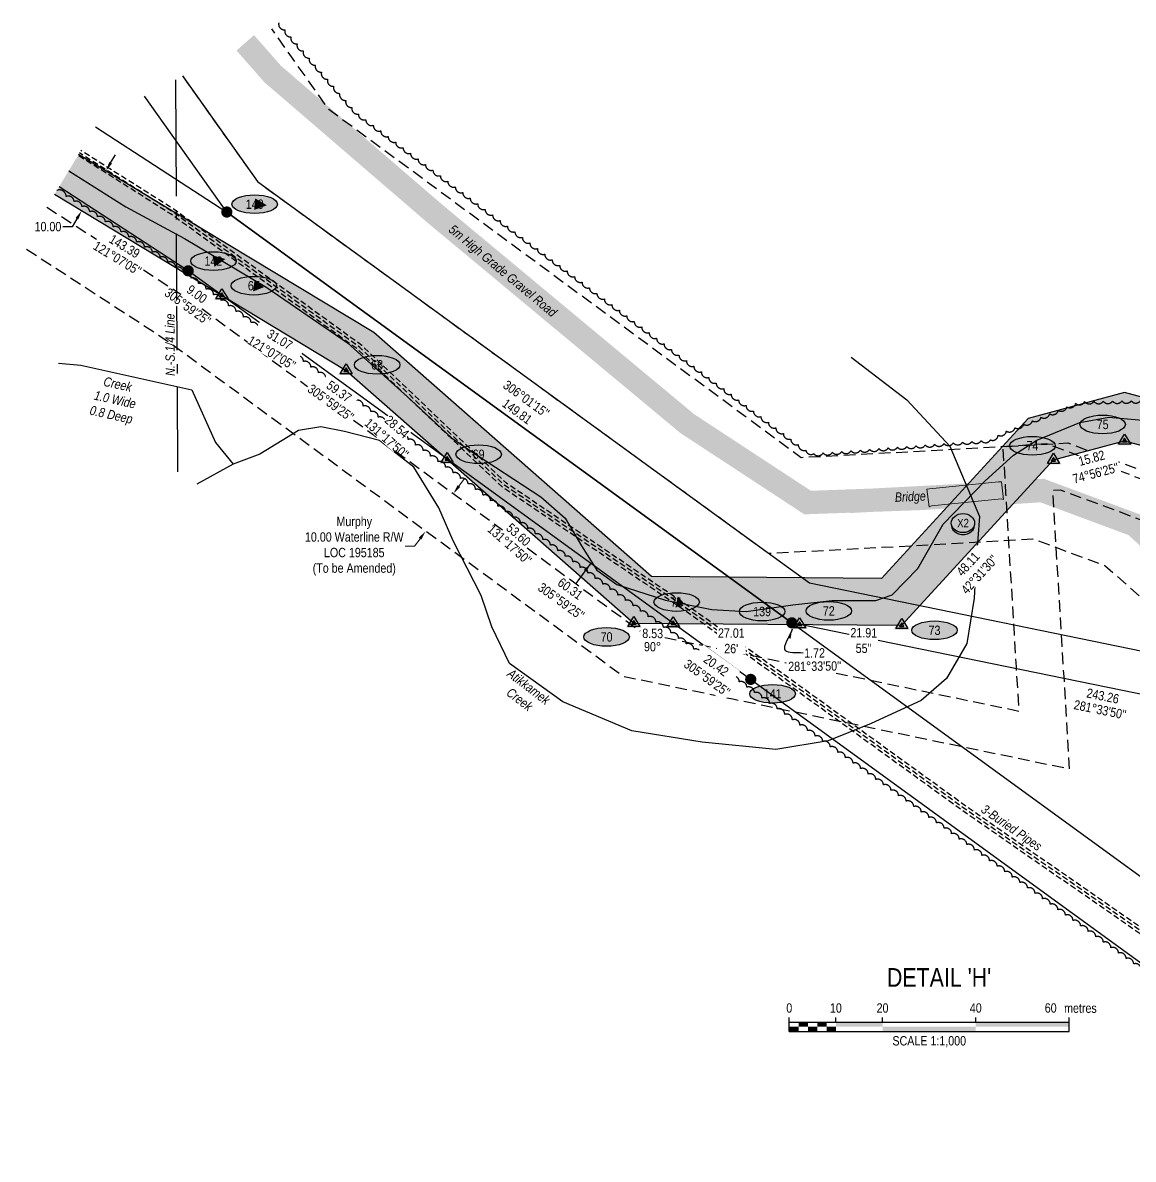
# Model space of a CAD drawing. Extents: x 519217 to 529401, y 6048073 to 6055420.
# Drawn here: x 520997 to 522187, y 6050323 to 6051542 of the extents above; entities that cross this region are included whole.
import ezdxf
from ezdxf.enums import TextEntityAlignment as Align

# ---------------------------------------------------------------- set-up
doc = ezdxf.new("R2010")
doc.units = 0
doc.header["$LTSCALE"] = 5
doc.header["$PDSIZE"] = 0.5
for name, pattern in [('0', [1, 1, 0]), ('foc-ACCESSROAD', [3.75, 2.5, -1.25]), ('foc-QUARTERLINE', [33, 25, -3, 2, -3]), ('UG_PIPE', [1.875, 1.25, -0.625])]:
    doc.linetypes.add(name, pattern=pattern)
doc.layers.get('Defpoints').update_dxf_attribs({"color": 9})
for name, color, linetype, lineweight in [('AS-GENERAL', 48, 'Continuous', 18), ('C-AR-T', 13, 'Continuous', 9), ('T-TEXT', 48, 'Continuous', 18)]:
    doc.layers.add(name, color=color, linetype=linetype, lineweight=lineweight)
for name, color, linetype in [('AS-PIPE-AG', 44, 'Continuous'), ('AS-PIPE-UG', 44, 'UG_PIPE'), ('AS-PIPE-UG-T', 44, 'Continuous'), ('AS-ROADS', 254, 'Continuous'), ('AS-UNDERLAY-H', 141, 'Continuous'), ('C-AR', 13, 'foc-ACCESSROAD'), ('C-RW', 13, 'Continuous'), ('DETAIL-T', 7, 'Continuous'), ('F-AR', 190, 'foc-ACCESSROAD'), ('F-RW', 190, 'Continuous'), ('L-BD', 7, 'Continuous'), ('L-BD1', 253, 'Continuous'), ('L-MON', 1, 'Continuous'), ('L-SECQ', 8, 'foc-QUARTERLINE'), ('P-CROSSINGS', 250, 'Continuous'), ('P-ELEVATION', 7, 'Continuous'), ('P-PROPOSED', 10, 'Continuous'), ('P-PROPOSED-H', 21, 'Continuous'), ('P-STATION', 7, 'Continuous'), ('P-TXT', 4, 'Continuous'), ('T-BUSH', 110, '0'), ('T-WATER', 160, 'Continuous'), ('T-WATER-T', 170, 'Continuous')]:
    doc.layers.add(name, color=color, linetype=linetype)
doc.styles.add('80', font='ARIALN.TTF', dxfattribs={"height": 10})
doc.styles.add('80CG', font='ARIALN.TTF', dxfattribs={"height": 10})
doc.styles.add('80L', font='ARIALN.TTF', dxfattribs={"height": 10})
doc.styles.add('Crossing', font='ARIALN.TTF', dxfattribs={"height": 10})
doc.styles.add('foc-LtypeFont', font='ARIALN.TTF', dxfattribs={"height": 7.35})
doc.linetypes.add('foc-TOPO-flowdirection', pattern='A,20,[">",foc-LtypeFont,S=0.3,R=0,X=0,Y=-0.945],-1e-05', length=20.00001)
doc.linetypes.add('foc-TOPO-flowdirection-NOLINE', pattern='A,0,[">",foc-LtypeFont,S=0.3,R=0,X=0,Y=-0.945],-20,[">",foc-LtypeFont,S=0.3,R=0,X=0,Y=-0.945],0', length=20)
doc.dimstyles.new('Compass 5 000', dxfattribs={"dimscale": 5, "dimtxt": 9, "dimasz": 2, "dimexe": 0.2, "dimexo": 0.0625, "dimgap": 0.5, "dimtad": 0, "dimtih": 1, "dimtoh": 1, "dimzin": 0, "dimdsep": 46, "dimtxsty": '80CG', "dimcen": 0.1, "dimse1": 1, "dimse2": 1, "dimclrd": 256, "dimclrt": 256, "dimaunit": 1, "dimadec": 4, "dimazin": 0, "dimtfac": 0.06, "dimtofl": 0, "dimtmove": 0, "dimatfit": 1, "dimfxl": 0.2, "dimtolj": 1, "dimtzin": 0, "dimlwd": -1, "dimarcsym": 0})

# ---------------------------------------------------------------- blocks, each defined once
blk = doc.blocks.new('fdia')
at = {"color": 255, "const_width": 1}
blk.add_lwpolyline([(-0.5, 0, 1), (0.5, 0, 1)], format="xyb", close=True, dxfattribs=at)
blk = doc.blocks.new('Fdiaa')
blk.add_blockref('fdia', (0, 0))
blk = doc.blocks.new('fdib')
at = {"color": 1, "const_width": 1.6}
blk.add_lwpolyline([(-0.4, 0, 1), (0.4, 0, 1)], format="xyb", close=True, dxfattribs=at)
at = {"color": 1}
blk.add_circle((0, 0), 0.8, dxfattribs=at)
blk = doc.blocks.new('Fdibb')
blk.add_blockref('fdib', (0, 0))
blk = doc.blocks.new('fdicc')
for name in ['Fdibb', 'Fdiaa']:
    blk.add_blockref(name, (0, 0))
blk = doc.blocks.new('FDI')
blk.add_blockref('fdicc', (0, 0))
blk = doc.blocks.new('TRIA')
blk.add_hatch(color=255).paths.add_polyline_path([(-0.04, 1.52), (-1.47, -0.87), (1.39, -0.87)])
blk = doc.blocks.new('Hybrid_EC')
at = {"color": 251}
for points in [[(-1.3, -0.74), (0, 1.42), (1.3, -0.74)], [(0.47, -0.26), (0, 0.53), (-0.47, -0.26)]]:
    blk.add_lwpolyline(points, close=True, dxfattribs=at)
at = {"layer": 'Defpoints'}
blk.add_circle((0, 0), 0.05, dxfattribs=at)
at = {"xscale": 1.2, "yscale": 1.2, "zscale": 1.2}
blk.add_blockref('TRIA', (0.05, 0.06), dxfattribs=at)
blk = doc.blocks.new('*U315')
at = {"color": 0}
for p, q in [((-150, 0), (-150, 15)), ((-100, 10), (-100, 15)), ((-50, 10), (-50, 15)), ((50, 10), (50, 15)), ((150.2, 0), (150.2, 15)), ((-150, 10), (150.2, 10)), ((-150, 0), (150.2, 0))]:
    blk.add_line(p, q, dxfattribs=at)
for points in [[(-150, 5), (-140, 5), (-150, 0), (-140, 0)], [(-140, 10), (-130, 10), (-140, 5), (-130, 5)], [(-130, 5), (-120, 5), (-130, 0), (-120, 0)], [(-120, 10), (-110, 10), (-120, 5), (-110, 5)], [(-110, 5), (-100, 5), (-110, 0), (-100, 0)], [(-100, 10), (-50, 10), (-100, 5), (-50, 5)], [(-50, 5), (50, 5), (-50, 0), (50, 0)], [(50, 10), (150.2, 10), (50, 5), (150.2, 5)]]:
    blk.add_solid(points, dxfattribs=at)
at = {"color": 0, "style": '80'}
blk.add_text('metres', height=10, dxfattribs=at).set_placement((162.2, 20), align=Align.CENTER)
at = {"color": 0, "char_height": 10, "style": '80'}
for s, insert, attachment_point in [('0', (-150, 30.2), 2), ('10', (-100, 30.2), 2), ('20', (-50, 30.2), 2), ('40', (50, 30.2), 2), ('60', (136.7, 30.2), 3), ('SCALE 1:1,000', (0.1, -5), 2)]:
    blk.add_mtext(s, dxfattribs=dict(at, insert=insert, attachment_point=attachment_point))
blk = doc.blocks.new('*D582')
at = {"layer": 'Defpoints', "color": 0, "transparency": 16777216}
for p in [(521079.6, 6051386.7), (521053.8, 6051343.9), (521060.3, 6051340)]:
    blk.add_point(p, dxfattribs=at)
at = {"layer": 'P-TXT', "transparency": 16777216}
for p, q in [((521091.3, 6051391.3), (521096.5, 6051399.9)), ((521055.2, 6051331.4), (521050, 6051322.9)), ((521050, 6051322.9), (521040, 6051322.9))]:
    blk.add_line(p, q, dxfattribs=at)
for points in [[(521089.9, 6051392.2), (521092.8, 6051390.5), (521086.2, 6051382.8)], [(521053.7, 6051332.3), (521056.6, 6051330.6), (521060.3, 6051340)]]:
    blk.add_solid(points, dxfattribs=at)
at = {"layer": 'P-TXT', "transparency": 16777216, "insert": (521024.1, 6051322.9), "char_height": 10, "attachment_point": 5, "style": '80CG'}
blk.add_mtext('\\A1;10.00', dxfattribs=at)
blk = doc.blocks.new('*U620')
at = {"layer": 'P-ELEVATION'}
h = blk.add_hatch(color=111, dxfattribs=at)
h.dxf.hatch_style = 1
edge = h.paths.add_edge_path()
edge.add_ellipse((0, 0), major_axis=(-24.4, 0), ratio=0.410256, start_angle=0, end_angle=360)
at = {"layer": 'P-ELEVATION', "color": 7, "flags": 128}
blk.add_lwpolyline([(0, 0, 12.5, 0, 0), (12.9, 2.2, 0, 0, 0)], format="xyseb", dxfattribs=at)
at = {"layer": 'P-ELEVATION', "color": 7}
blk.add_ellipse((0, 0), major_axis=(-24.4, 0), ratio=0.410256, dxfattribs=at)
at = {"layer": 'P-ELEVATION', "style": '80'}
blk.add_attdef('ELEVATION', text='', height=10, dxfattribs=at).set_placement((0, 0), align=Align.MIDDLE_CENTER)
blk = doc.blocks.new('*U621')
at = {"layer": 'P-ELEVATION'}
h = blk.add_hatch(color=111, dxfattribs=at)
h.dxf.hatch_style = 1
edge = h.paths.add_edge_path()
edge.add_ellipse((0, 0), major_axis=(-24.4, 0), ratio=0.410256, start_angle=0, end_angle=360)
at = {"layer": 'P-ELEVATION', "color": 7, "flags": 128}
blk.add_lwpolyline([(0, 0, 12.5, 0, 0), (13.1, -1.2, 0, 0, 0)], format="xyseb", dxfattribs=at)
at = {"layer": 'P-ELEVATION', "color": 7}
blk.add_ellipse((0, 0), major_axis=(-24.4, 0), ratio=0.410256, dxfattribs=at)
at = {"layer": 'P-ELEVATION', "style": '80'}
blk.add_attdef('ELEVATION', text='', height=10, dxfattribs=at).set_placement((0, 0), align=Align.MIDDLE_CENTER)
blk = doc.blocks.new('*U622')
at = {"layer": 'P-ELEVATION'}
h = blk.add_hatch(color=111, dxfattribs=at)
h.dxf.hatch_style = 1
edge = h.paths.add_edge_path()
edge.add_ellipse((0, 0), major_axis=(-24.4, 0), ratio=0.410256, start_angle=0, end_angle=360)
at = {"layer": 'P-ELEVATION', "color": 7, "flags": 128}
blk.add_lwpolyline([(0, 0, 12.5, 0, 0), (10.9, -1.6, 0, 0, 0)], format="xyseb", dxfattribs=at)
at = {"layer": 'P-ELEVATION', "color": 7}
blk.add_ellipse((0, 0), major_axis=(-24.4, 0), ratio=0.410256, dxfattribs=at)
at = {"layer": 'P-ELEVATION', "style": '80'}
blk.add_attdef('ELEVATION', text='', height=10, dxfattribs=at).set_placement((0, 0), align=Align.MIDDLE_CENTER)
blk = doc.blocks.new('*U623')
at = {"layer": 'P-ELEVATION'}
h = blk.add_hatch(color=111, dxfattribs=at)
h.dxf.hatch_style = 1
edge = h.paths.add_edge_path()
edge.add_ellipse((0, 0), major_axis=(-24.4, 0), ratio=0.410256, start_angle=0, end_angle=360)
at = {"layer": 'P-ELEVATION', "color": 7, "flags": 128}
blk.add_lwpolyline([(0, 0, 12.5, 0, 0), (17.6, 0.7, 0, 0, 0)], format="xyseb", dxfattribs=at)
at = {"layer": 'P-ELEVATION', "color": 7}
blk.add_ellipse((0, 0), major_axis=(-24.4, 0), ratio=0.410256, dxfattribs=at)
at = {"layer": 'P-ELEVATION', "style": '80'}
blk.add_attdef('ELEVATION', text='', height=10, dxfattribs=at).set_placement((0, 0), align=Align.MIDDLE_CENTER)
blk = doc.blocks.new('*U624')
at = {"layer": 'P-ELEVATION'}
h = blk.add_hatch(color=111, dxfattribs=at)
h.dxf.hatch_style = 1
edge = h.paths.add_edge_path()
edge.add_ellipse((0, 0), major_axis=(-24.4, 0), ratio=0.410256, start_angle=0, end_angle=360)
at = {"layer": 'P-ELEVATION', "color": 7, "flags": 128}
blk.add_lwpolyline([(0, 0, 12.5, 0, 0), (14, -3.6, 0, 0, 0)], format="xyseb", dxfattribs=at)
at = {"layer": 'P-ELEVATION', "color": 7}
blk.add_ellipse((0, 0), major_axis=(-24.4, 0), ratio=0.410256, dxfattribs=at)
at = {"layer": 'P-ELEVATION', "style": '80'}
blk.add_attdef('ELEVATION', text='', height=10, dxfattribs=at).set_placement((0, 0), align=Align.MIDDLE_CENTER)
blk = doc.blocks.new('*U625')
at = {"layer": 'P-ELEVATION'}
h = blk.add_hatch(color=111, dxfattribs=at)
h.dxf.hatch_style = 1
edge = h.paths.add_edge_path()
edge.add_ellipse((0, 0), major_axis=(-24.4, 0), ratio=0.410256, start_angle=0, end_angle=360)
at = {"layer": 'P-ELEVATION', "color": 7, "flags": 128}
blk.add_lwpolyline([(0, 0, 12.5, 0, 0), (8, -1.7, 0, 0, 0)], format="xyseb", dxfattribs=at)
at = {"layer": 'P-ELEVATION', "color": 7}
blk.add_ellipse((0, 0), major_axis=(-24.4, 0), ratio=0.410256, dxfattribs=at)
at = {"layer": 'P-ELEVATION', "style": '80'}
blk.add_attdef('ELEVATION', text='', height=10, dxfattribs=at).set_placement((0, 0), align=Align.MIDDLE_CENTER)
blk = doc.blocks.new('xing2')
h = blk.add_hatch(color=50)
h.dxf.hatch_style = 1
edge = h.paths.add_edge_path()
edge.add_ellipse((0, 0), major_axis=(-12.5, 0), ratio=0.816297, start_angle=0, end_angle=360)
h = blk.add_hatch(color=250)
h.dxf.hatch_style = 1
edge = h.paths.add_edge_path()
edge.add_ellipse((0, -2), major_axis=(-12.5, 0), ratio=0.816297, start_angle=0, end_angle=180)
edge.add_line((12.5, -2), (12.5, 0))
edge.add_ellipse((0, 0), major_axis=(-12.5, 0), ratio=0.816297, start_angle=0, end_angle=180, ccw=False)
edge.add_line((-12.5, 0), (-12.5, -2))
at = {"color": 250}
blk.add_ellipse((0, 0), major_axis=(-12.5, 0), ratio=0.816297, dxfattribs=at)
blk.add_ellipse((0, -2), major_axis=(-12.5, 0), ratio=0.816297, start_param=0, end_param=3.141593, dxfattribs=at)
at = {"color": 250, "style": 'Crossing'}
blk.add_attdef('CROSSING', text='', height=9, dxfattribs=at).set_placement((0.1, 0), align=Align.MIDDLE_CENTER)
at = {"color": 250, "style": 'Crossing', "flags": 1}
for tag, p in [('OWNER', (0.1, -12.5)), ('DESCRIPTION', (0.1, -25.8)), ('LOCATION', (0.1, -39.3)), ('DWG_REF', (0.1, -52.8))]:
    blk.add_attdef(tag, text='', height=9, dxfattribs=at).set_placement(p, align=Align.MIDDLE_CENTER)
blk = doc.blocks.new('*D753')
at = {"layer": 'C-AR-T', "transparency": 16777216}
for p, q in [((521464.5, 6051044.9), (521470.4, 6051052.9)), ((521417.1, 6050980.5), (521407.1, 6050980.5)), ((521423, 6050988.5), (521417.1, 6050980.5))]:
    blk.add_line(p, q, dxfattribs=at)
for points in [[(521463.1, 6051045.9), (521465.8, 6051043.9), (521458.6, 6051036.8)], [(521421.6, 6050989.5), (521424.3, 6050987.5), (521428.9, 6050996.6)]]:
    blk.add_solid(points, dxfattribs=at)
at = {"layer": 'Defpoints', "color": 0, "transparency": 16777216}
for p in [(521460.5, 6051035.4), (521428.9, 6050996.6), (521430.9, 6050995.1)]:
    blk.add_point(p, dxfattribs=at)
at = {"layer": 'C-AR-T', "transparency": 16777216, "insert": (521352.4, 6050980.5), "char_height": 10, "attachment_point": 5, "style": '80CG'}
blk.add_mtext('\\A1;Murphy\\P10.00 Waterline R/W\\PLOC 195185 \\P(To be Amended)', dxfattribs=at)

msp = doc.modelspace()

# ---------------------------------------------------------------- hatches: boundary and pattern name
at = {"layer": 'AS-GENERAL'}
h = msp.add_hatch(color=256, dxfattribs=at)
h.dxf.hatch_style = 1
h.paths.add_polyline_path([(521965.895, 6051041.624), (521969.035, 6051041.884), (522042.9, 6051049.404), (522046.16, 6051049.439), (522048.27, 6051030.389), (522045.99, 6051031.319), (521970.91, 6051023.704), (521968.41, 6051022.684)])
at = {"layer": 'AS-UNDERLAY-H'}
h = msp.add_hatch(color=256, dxfattribs=at)
h.dxf.hatch_style = 1
h.paths.add_polyline_path([(521726.577, 6050870.469), (521720.836, 6050862.819), (521755.472, 6050837.286), (521761.787, 6050845.797)])
at = {"layer": 'P-PROPOSED-H'}
h = msp.add_hatch(color=256, dxfattribs=at)
h.dxf.hatch_style = 1
h.paths.add_polyline_path([(521057.009, 6051400.373), (521031.182, 6051357.59), (521343.734, 6051168.917), (521652.131, 6050898.011), (521939.212, 6050895.763), (522101.727, 6051072.96), (522178.06, 6051093.499), (522271.22, 6051068.534), (522494.059, 6050847.447), (522682.562, 6050783.06), (523028.946, 6050800.944), (523130.664, 6050845.595), (523109.757, 6050890.995), (523017.234, 6050850.38), (522689.602, 6050833.464), (522521.093, 6050891.022), (522296.987, 6051113.367), (522178.034, 6051145.244), (522074.715, 6051117.444), (521917.394, 6050945.91), (521671.131, 6050947.838), (521373.371, 6051209.4)])

# ---------------------------------------------------------------- linework, layer by layer
at = {"layer": 'AS-GENERAL', "flags": 128}
msp.add_lwpolyline([(521965.895, 6051041.624), (521969.035, 6051041.884), (522042.9, 6051049.404), (522046.16, 6051049.439), (522048.27, 6051030.389), (522045.99, 6051031.319), (521970.91, 6051023.704), (521968.41, 6051022.684)], close=True, dxfattribs=at)
at = {"layer": 'AS-PIPE-AG', "flags": 128}
msp.add_lwpolyline([(521046.487, 6051382.944), (521107.705, 6051344.244), (521170.52, 6051310.284), (521258.835, 6051257.559), (521345.31, 6051198.304), (521413.165, 6051137.494), (521456.73, 6051096.654), (521474.77, 6051083.954), (521552.48, 6051033.334), (521578.565, 6051010.439), (521595.925, 6050980.779), (521612.27, 6050954.649), (521633.82, 6050939.244), (521685.845, 6050922.569), (521735.805, 6050912.634), (521772.56, 6050910.544), (521822.455, 6050917.774), (521864.68, 6050922.099), (521911.36, 6050922.324), (521928.785, 6050928.239), (521956.515, 6050956.724), (521983.405, 6051004.029), (522028.49, 6051050.684), (522059.105, 6051077.864), (522084.03, 6051094.254), (522130.03, 6051113.084), (522161.135, 6051118.754), (522213.17, 6051113.974)], dxfattribs=at)
at = {"layer": 'AS-PIPE-UG', "flags": 128}
for points in [[(523197.768, 6050700.02), (523066.681, 6050646.337), (522881.515, 6050563.808), (522598.429, 6050429.137), (522505.951, 6050388.592), (522406.093, 6050425.614), (522006.699, 6050702.621), (521828.992, 6050831.272), (521711.393, 6050915.54), (521515.407, 6051048.068), (521360.462, 6051195.684), (521159.427, 6051341.258), (521059.488, 6051404.48)], [(523200.279, 6050694.568), (523069.039, 6050640.822), (522884.025, 6050558.361), (522600.921, 6050423.682), (522506.139, 6050382.126), (522403.297, 6050420.254), (522003.231, 6050697.728), (521825.488, 6050826.406), (521707.967, 6050910.618), (521511.633, 6051043.381), (521356.618, 6051191.064), (521156.063, 6051336.29), (521056.388, 6051399.345)], [(523199.024, 6050697.294), (523067.86, 6050643.579), (522882.77, 6050561.084), (522599.675, 6050426.409), (522506.045, 6050385.359), (522404.695, 6050422.934), (522004.965, 6050700.174), (521827.24, 6050828.839), (521709.68, 6050913.079), (521513.52, 6051045.724), (521358.54, 6051193.374), (521157.745, 6051338.774), (521057.938, 6051401.912)]]:
    msp.add_lwpolyline(points, dxfattribs=at)
at = {"layer": 'AS-ROADS', "flags": 128}
for points, const_width in [([(521235.581, 6051519.977), (521264.93, 6051486.574), (521440.03, 6051335.844), (521709.355, 6051111.804), (521838.295, 6051027.219), (521958.805, 6051031.594), (522089.585, 6051040.114)], 25), ([(523147.248, 6050809.728), (523036.06, 6050772.874), (522939.508, 6050755.518), (522832.94, 6050747.164), (522732.325, 6050748.259), (522628.16, 6050753.949), (522521.89, 6050769.294), (522421.185, 6050799.299), (522338.93, 6050857.029), (522265.645, 6050932.579), (522188.86, 6051003.224), (522089.585, 6051040.114), (521989.12, 6051034.054), (521883.205, 6051028.469)], 24.987)]:
    msp.add_lwpolyline(points, dxfattribs=dict(at, const_width=const_width))
at = {"layer": 'C-AR', "flags": 128}
for points in [[(521022.949, 6051343.951), (521076.089, 6051309.407)], [(523068.243, 6050796.584), (522940.127, 6050755.382), (522843.591, 6050747.085), (522643.788, 6050753.708), (522454.487, 6050794.223), (522224.397, 6050997.865), (522109.499, 6051040.559), (522100.729, 6051040.033), (522107.114, 6050934.2), (522110.406, 6050879.622), (522112.749, 6050840.771), (522115.617, 6050793.234), (522118.736, 6050741.512), (521933.047, 6050780.074), (521758.131, 6050816.395), (521640.596, 6050840.803), (521162.35, 6051192.709), (521150.976, 6051201.074), (520997.087, 6051301.109)], [(521126.468, 6051276.659), (521162.008, 6051253.556), (521179.451, 6051242.216), (521302.439, 6051151.717)], [(521351.431, 6051115.667), (521511.143, 6050998.143)], [(521868.904, 6050844.471), (522064.917, 6050803.765), (522062.052, 6050851.249), (522059.912, 6050886.751), (522056.901, 6050936.675), (522050.847, 6051037.025), (522047.836, 6051086.945), (522117.027, 6051091.12), (522250.561, 6051041.495), (522342.726, 6050959.925)], [(521537.608, 6050978.669), (521658.995, 6050889.348)], [(521685.331, 6050882.584), (521815.236, 6050855.615)]]:
    msp.add_lwpolyline(points, dxfattribs=at)
at = {"layer": 'C-RW', "flags": 128}
for points in [[(521074.917, 6051430.04), (521215.83, 6051338.619), (521821.345, 6050898.339), (522487.881, 6050413.552), (523052.388, 6050667.249), (523165.273, 6050718.017), (523185.327, 6050727.036)], [(523216.683, 6050658.944), (523083.134, 6050598.884), (523032.828, 6050579.402), (522478.96, 6050327.304), (521174.395, 6051275.604), (521035.965, 6051365.513)]]:
    msp.add_lwpolyline(points, dxfattribs=at)
at = {"layer": 'F-AR', "flags": 128}
for points in [[(523121.274, 6050866.134), (522930.216, 6050804.69), (522828.434, 6050796.712), (522828.434, 6050796.712), (522628.73, 6050803.331), (522439.527, 6050843.826), (522209.555, 6051047.363), (522094.714, 6051090.038), (521983.904, 6051083.354), (521831.32, 6051075.308), (521325.152, 6051448.442), (521263.99, 6051534.982)], [(521168.289, 6051484.434), (521248.74, 6051371.165), (521796.537, 6050972.852), (521989.574, 6050983.031), (522079.594, 6050988.461), (522156.953, 6050959.715), (522392.686, 6050751.079), (522615.072, 6050703.482), (522727.92, 6050697.318), (522831.82, 6050696.187), (522943.063, 6050704.907), (523163.334, 6050774.796)]]:
    msp.add_lwpolyline(points, dxfattribs=at)
at = {"layer": 'F-RW', "flags": 128}
for points in [[(521168.289, 6051484.434), (521248.74, 6051371.165), (521748.289, 6051007.934), (521840.2, 6050941.104), (522322.762, 6050842.37), (522322.762, 6050842.37), (522550.29, 6050795.816)], [(523185.327, 6050727.036), (523164.472, 6050717.657), (523020.73, 6050652.939), (521821.345, 6050898.339), (521215.83, 6051338.619), (521141.563, 6051443.183), (521127.548, 6051462.915)]]:
    msp.add_lwpolyline(points, dxfattribs=at)
at = {"layer": 'L-SECQ', "flags": 128}
msp.add_lwpolyline([(521160.738, 6051480.446), (521163.092, 6051060.094)], dxfattribs=at)
at = {"layer": 'P-PROPOSED', "flags": 128}
for points in [[(523109.757, 6050890.995), (523017.234, 6050850.38), (523017.234, 6050850.38), (522689.602, 6050833.464), (522521.093, 6050891.022), (522296.987, 6051113.367), (522296.987, 6051113.367), (522178.034, 6051145.244), (522074.715, 6051117.444), (522074.715, 6051117.444), (521917.394, 6050945.91), (521671.131, 6050947.838), (521373.371, 6051209.4), (521057.009, 6051400.373)], [(521031.182, 6051357.59), (521343.734, 6051168.917), (521652.131, 6050898.011), (521939.212, 6050895.763), (522101.727, 6051072.96), (522178.06, 6051093.499), (522271.22, 6051068.534), (522494.059, 6050847.447), (522682.562, 6050783.06), (523028.946, 6050800.944), (523130.664, 6050845.595)]]:
    msp.add_lwpolyline(points, dxfattribs=at)
at = {"layer": 'T-BUSH', "flags": 128}
for points in [[(521271.553, 6051541.506, 0.52056705), (521278.082, 6051533.938, 0.52056705), (521284.61, 6051526.369, 0.52056705), (521291.138, 6051518.801, 0.52056705), (521297.666, 6051511.233, 0.52056705), (521304.195, 6051503.664, 0.52056705), (521310.723, 6051496.096, 0.52056705), (521317.251, 6051488.528, 0.52056705), (521323.779, 6051480.959, 0.52056705), (521330.308, 6051473.391, 0.52056705), (521336.836, 6051465.823, 0.52056705), (521343.364, 6051458.254, 0.52056705), (521349.893, 6051450.686, 0.52056705), (521356.856, 6051443.583, 0.52056705), (521364.846, 6051437.578, 0.52056705), (521372.836, 6051431.573, 0.52056705), (521380.826, 6051425.568, 0.52056705), (521388.816, 6051419.563, 0.52056705), (521396.805, 6051413.558, 0.52056705), (521404.795, 6051407.553, 0.52056705), (521412.785, 6051401.548, 0.52056705), (521420.775, 6051395.544, 0.52056705), (521428.765, 6051389.539, 0.52056705), (521436.755, 6051383.534, 0.52056705), (521444.745, 6051377.529, 0.52056705), (521452.734, 6051371.524, 0.52056705), (521460.724, 6051365.519, 0.52056705), (521468.714, 6051359.514, 0.52056705), (521476.704, 6051353.509, 0.52056705), (521484.694, 6051347.504, 0.52056705), (521492.684, 6051341.499, 0.52056705), (521500.674, 6051335.494, 0.52056705), (521508.663, 6051329.489, 0.52056705), (521516.653, 6051323.484, 0.52056705), (521524.643, 6051317.479, 0.52056705), (521532.633, 6051311.474, 0.52056705), (521540.623, 6051305.469, 0.52056705), (521548.613, 6051299.464, 0.52056705), (521556.603, 6051293.459, 0.52056705), (521564.592, 6051287.454, 0.52056705), (521572.582, 6051281.449, 0.52056705), (521580.572, 6051275.444, 0.52056705), (521588.562, 6051269.439, 0.52056705), (521596.552, 6051263.434, 0.52056705), (521604.542, 6051257.429, 0.52056705), (521612.532, 6051251.424, 0.52056705), (521620.521, 6051245.419, 0.52056705), (521628.511, 6051239.414, 0.52056705), (521636.501, 6051233.409, 0.52056705), (521644.491, 6051227.404, 0.52056705), (521652.481, 6051221.399, 0.52056705), (521660.471, 6051215.394, 0.52056705), (521668.461, 6051209.389, 0.52056705), (521676.45, 6051203.384, 0.52056705), (521684.44, 6051197.379, 0.52056705), (521692.43, 6051191.374, 0.52056705), (521700.42, 6051185.369, 0.52056705), (521708.41, 6051179.364, 0.52056705), (521716.4, 6051173.359, 0.52056705), (521724.39, 6051167.354, 0.52056705), (521732.38, 6051161.35, 0.52056705), (521740.369, 6051155.345, 0.52056705), (521748.359, 6051149.34, 0.52056705), (521756.349, 6051143.335, 0.52056705), (521764.339, 6051137.33, 0.52056705), (521772.329, 6051131.325, 0.52056705), (521780.319, 6051125.32, 0.52056705), (521788.309, 6051119.315, 0.52056705), (521796.298, 6051113.31, 0.52056705), (521804.288, 6051107.305, 0.52056705), (521812.278, 6051101.3, 0.52056705), (521820.268, 6051095.295, 0.52056705), (521828.258, 6051089.29, 0.52056705), (521836.248, 6051083.285, 0.52056705), (521844.904, 6051079.569, 0.52056705), (521854.869, 6051080.345, 0.52056705), (521864.833, 6051081.122, 0.52056705), (521874.798, 6051081.898, 0.52056705), (521884.763, 6051082.675, 0.52056705), (521894.727, 6051083.451, 0.52056705), (521904.692, 6051084.228, 0.52056705), (521914.657, 6051085.004, 0.52056705), (521924.621, 6051085.78, 0.52056705), (521934.586, 6051086.557, 0.52056705), (521944.551, 6051087.333, 0.52056705), (521954.515, 6051088.11, 0.52056705), (521964.48, 6051088.886, 0.52056705), (521974.445, 6051089.663, 0.52056705), (521984.409, 6051090.439, 0.52056705), (521994.374, 6051091.216, 0.52056705), (522004.339, 6051091.992, 0.52056705), (522014.304, 6051092.768, 0.52056705), (522024.268, 6051093.545, 0.52056705), (522034.233, 6051094.321, 0.52056705), (522042.426, 6051099.421, 0.52056705), (522051.321, 6051103.774, 0.52056705), (522060.6, 6051107.488, 0.52056705), (522069.879, 6051111.202, 0.52056705), (522079.159, 6051114.916, 0.52056705), (522088.438, 6051118.631, 0.52056705), (522097.717, 6051122.345, 0.52056705), (522106.996, 6051126.059, 0.52056705), (522116.275, 6051129.773, 0.52056705), (522125.554, 6051133.487, 0.52056705), (522135.176, 6051135.497, 0.52056705), (522145.17, 6051135.66, 0.52056705), (522155.163, 6051135.822, 0.52056705), (522165.157, 6051135.985, 0.52056705), (522175.15, 6051136.148, 0.52056705), (522185.144, 6051136.311, 0.52056705), (522195.138, 6051136.473, 0.52056705), (522205.131, 6051136.636, 0.52056705), (522215.125, 6051136.799, 0.52056705), (522225.118, 6051136.961, 0.52056705), (522234.99, 6051136.581, 0.52056705), (522243.965, 6051132.182, 0.52056705), (522252.94, 6051127.783, 0.52056705), (522261.915, 6051123.384, 0.52056705), (522270.89, 6051118.985, 0.52056705), (522279.864, 6051114.586, 0.52056705), (522288.839, 6051110.187, 0.52056705), (522297.814, 6051105.788, 0.52056705), (522306.789, 6051101.389, 0.52056705), (522314.458, 6051095.253, 0.52056705), (522321.179, 6051087.856, 0.52056705), (522327.9, 6051080.458, 0.52056705), (522334.621, 6051073.06, 0.52056705), (522341.342, 6051065.662, 0.52056705), (522348.063, 6051058.265, 0.52056705), (522354.784, 6051050.867, 0.52056705), (522361.505, 6051043.469, 0.52056705), (522368.226, 6051036.072, 0.52056705), (522374.947, 6051028.674, 0.52056705), (522381.668, 6051021.276, 0.52056705), (522388.389, 6051013.879, 0.52056705), (522395.11, 6051006.481, 0.52056705), (522401.831, 6050999.083, 0.52056705), (522408.552, 6050991.685, 0.52056705), (522415.273, 6050984.288, 0.52056705), (522421.994, 6050976.89, 0.52056705), (522428.715, 6050969.492, 0.52056705), (522435.436, 6050962.095, 0.52056705), (522442.157, 6050954.697, 0.52056705), (522448.878, 6050947.299, 0.52056705), (522455.599, 6050939.902, 0.52056705), (522462.32, 6050932.504, 0.52056705), (522469.041, 6050925.106, 0.52056705), (522476.282, 6050918.349, 0.52056705), (522484.9, 6050913.288, 0.52056705), (522493.519, 6050908.226, 0.52056705), (522502.137, 6050903.164, 0.52056705), (522510.756, 6050898.103, 0.52056705), (522519.374, 6050893.041, 0.52056705), (522528.208, 6050888.378, 0.52056705), (522537.16, 6050883.933, 0.52056705), (522546.113, 6050879.489, 0.52056705), (522555.065, 6050875.044, 0.52056705), (522564.017, 6050870.599, 0.52056705), (522572.97, 6050866.155, 0.52056705), (522581.922, 6050861.71, 0.52056705), (522591.202, 6050858.08, 0.52056705), (522600.737, 6050855.084, 0.52056705), (522610.273, 6050852.089, 0.52056705), (522619.808, 6050849.093, 0.52056705), (522629.343, 6050846.097, 0.52056705), (522638.879, 6050843.101, 0.52056705), (522648.414, 6050840.105, 0.52056705), (522657.949, 6050837.109, 0.52056705), (522667.485, 6050834.114, 0.52056705), (522677.02, 6050831.118, 0.52056705), (522686.682, 6050829.206, 0.52056705), (522696.652, 6050829.92, 0.52056705), (522706.621, 6050830.633, 0.52056705), (522716.59, 6050831.346, 0.52056705), (522726.56, 6050832.059, 0.52056705), (522736.529, 6050832.773, 0.52056705), (522746.499, 6050833.486, 0.52056705), (522756.468, 6050834.199, 0.52056705), (522766.437, 6050834.912, 0.52056705), (522776.394, 6050835.766, 0.52056705), (522786.322, 6050836.914, 0.52056705), (522796.251, 6050838.061, 0.52056705), (522806.18, 6050839.208, 0.52056705), (522816.109, 6050840.356, 0.52056705), (522826.038, 6050841.503, 0.52056705), (522835.966, 6050842.65, 0.52056705), (522845.895, 6050843.798, 0.52056705), (522855.824, 6050844.945, 0.52056705), (522865.753, 6050846.092, 0.52056705), (522875.682, 6050847.24, 0.52056705), (522885.625, 6050846.32, 0.52056705), (522895.569, 6050845.314, 0.52056705), (522905.513, 6050844.307, 0.52056705), (522915.457, 6050843.301, 0.52056705), (522925.401, 6050842.295, 0.52056705), (522935.346, 6050841.288, 0.52056705), (522945.29, 6050840.282, 0.52056705), (522955.234, 6050839.276, 0.52056705), (522965.178, 6050838.27, 0.52056705), (522975.122, 6050837.263, 0.52056705), (522985.066, 6050836.257, 0.52056705), (522995.01, 6050835.251, 0.52056705), (523004.902, 6050834.746, 0.52056705), (523014.421, 6050837.791, 0.52056705), (523023.941, 6050840.837, 0.52056705), (523033.461, 6050843.882, 0.52056705), (523042.98, 6050846.927, 0.52056705), (523052.5, 6050849.973, 0.52056705), (523062.019, 6050853.018, 0.52056705), (523071.539, 6050856.063, 0.52056705), (523081.059, 6050859.109, 0.52056705), (523090.578, 6050862.154, 0.52056705), (523100.098, 6050865.199, 0.52056705), (523109.618, 6050868.245, 0.52056705), (523119.22, 6050871.317, 0.52056705)], [(523218.654, 6050654.563, 0.52056705), (523209.538, 6050650.463, 0.52056705), (523200.423, 6050646.364, 0.52056705), (523191.307, 6050642.265, 0.52056705), (523182.192, 6050638.165, 0.52056705), (523173.076, 6050634.066, 0.52056705), (523163.96, 6050629.967, 0.52056705), (523154.845, 6050625.867, 0.52056705), (523145.729, 6050621.768, 0.52056705), (523136.614, 6050617.669, 0.52056705), (523127.498, 6050613.569, 0.52056705), (523118.383, 6050609.47, 0.52056705), (523109.267, 6050605.371, 0.52056705), (523100.152, 6050601.271, 0.52056705), (523091.036, 6050597.172, 0.52056705), (523081.921, 6050593.073, 0.52056705), (523072.805, 6050588.973, 0.52056705), (523063.69, 6050584.874, 0.52056705), (523054.574, 6050580.775, 0.52056705), (523045.458, 6050576.675, 0.52056705), (523036.343, 6050572.576, 0.52056705), (523027.227, 6050568.477, 0.52056705), (523018.112, 6050564.377, 0.52056705), (523008.996, 6050560.278, 0.52056705), (522999.881, 6050556.179, 0.52056705), (522990.765, 6050552.079, 0.52056705), (522981.65, 6050547.98, 0.52056705), (522972.534, 6050543.881, 0.52056705), (522963.419, 6050539.781, 0.52056705), (522954.303, 6050535.682, 0.52056705), (522945.187, 6050531.583, 0.52056705), (522936.072, 6050527.483, 0.52056705), (522926.956, 6050523.384, 0.52056705), (522917.841, 6050519.285, 0.52056705), (522908.725, 6050515.185, 0.52056705), (522899.61, 6050511.086, 0.52056705), (522890.494, 6050506.987, 0.52056705), (522881.379, 6050502.887, 0.52056705), (522872.263, 6050498.788, 0.52056705), (522863.148, 6050494.689, 0.52056705), (522854.032, 6050490.589, 0.52056705), (522844.917, 6050486.49, 0.52056705), (522835.801, 6050482.391, 0.52056705), (522826.685, 6050478.291, 0.52056705), (522817.57, 6050474.192, 0.52056705), (522808.454, 6050470.093, 0.52056705), (522799.339, 6050465.993, 0.52056705), (522790.223, 6050461.894, 0.52056705), (522781.108, 6050457.795, 0.52056705), (522771.992, 6050453.696, 0.52056705), (522762.877, 6050449.596, 0.52056705), (522753.761, 6050445.497, 0.52056705), (522744.646, 6050441.398, 0.52056705), (522735.53, 6050437.298, 0.52056705), (522726.415, 6050433.199, 0.52056705), (522717.299, 6050429.1, 0.52056705), (522708.183, 6050425, 0.52056705), (522699.068, 6050420.901, 0.52056705), (522689.952, 6050416.802, 0.52056705), (522680.837, 6050412.702, 0.52056705), (522671.721, 6050408.603, 0.52056705), (522662.606, 6050404.504, 0.52056705), (522653.49, 6050400.404, 0.52056705), (522644.375, 6050396.305, 0.52056705), (522635.259, 6050392.206, 0.52056705), (522626.144, 6050388.106, 0.52056705), (522617.028, 6050384.007, 0.52056705), (522607.913, 6050379.908, 0.52056705), (522598.797, 6050375.808, 0.52056705), (522589.681, 6050371.709, 0.52056705), (522580.566, 6050367.61, 0.52056705), (522571.45, 6050363.51, 0.52056705), (522562.335, 6050359.411, 0.52056705), (522553.219, 6050355.312, 0.52056705), (522544.104, 6050351.212, 0.52056705), (522534.988, 6050347.113, 0.52056705), (522525.873, 6050343.014, 0.52056705), (522516.757, 6050338.914, 0.52056705), (522507.642, 6050334.815, 0.52056705), (522498.526, 6050330.716, 0.52056705), (522489.411, 6050326.616, 0.52056705), (522480.379, 6050323.361, 0.52056705), (522472.25, 6050329.176, 0.52056705), (522464.121, 6050334.991, 0.52056705), (522455.992, 6050340.806, 0.52056705), (522447.863, 6050346.622, 0.52056705), (522439.734, 6050352.437, 0.52056705), (522431.605, 6050358.252, 0.52056705), (522423.476, 6050364.067, 0.52056705), (522415.347, 6050369.882, 0.52056705), (522407.218, 6050375.698, 0.52056705), (522399.089, 6050381.513, 0.52056705), (522390.96, 6050387.328, 0.52056705), (522382.831, 6050393.143, 0.52056705), (522374.702, 6050398.959, 0.52056705), (522366.573, 6050404.774, 0.52056705), (522358.444, 6050410.589, 0.52056705), (522350.315, 6050416.404, 0.52056705), (522342.186, 6050422.219, 0.52056705), (522334.057, 6050428.035, 0.52056705), (522325.928, 6050433.85, 0.52056705), (522317.799, 6050439.665, 0.52056705), (522309.67, 6050445.48, 0.52056705), (522301.541, 6050451.296, 0.52056705), (522293.412, 6050457.111, 0.52056705), (522285.283, 6050462.926, 0.52056705), (522277.154, 6050468.741, 0.52056705), (522269.025, 6050474.557, 0.52056705), (522260.896, 6050480.372, 0.52056705), (522252.767, 6050486.187, 0.52056705), (522244.638, 6050492.002, 0.52056705), (522236.509, 6050497.817, 0.52056705), (522228.38, 6050503.633, 0.52056705), (522220.251, 6050509.448, 0.52056705), (522212.122, 6050515.263, 0.52056705), (522203.993, 6050521.078, 0.52056705), (522195.864, 6050526.894, 0.52056705), (522187.735, 6050532.709, 0.52056705), (522179.606, 6050538.524, 0.52056705), (522171.477, 6050544.339, 0.52056705), (522163.348, 6050550.154, 0.52056705), (522155.219, 6050555.97, 0.52056705), (522147.09, 6050561.785, 0.52056705), (522138.961, 6050567.6, 0.52056705), (522130.832, 6050573.415, 0.52056705), (522122.703, 6050579.231, 0.52056705), (522114.574, 6050585.046, 0.52056705), (522106.445, 6050590.861, 0.52056705), (522098.316, 6050596.676, 0.52056705), (522090.187, 6050602.491, 0.52056705), (522082.058, 6050608.307, 0.52056705), (522073.929, 6050614.122, 0.52056705), (522065.8, 6050619.937, 0.52056705), (522057.671, 6050625.752, 0.52056705), (522049.542, 6050631.568, 0.52056705), (522041.413, 6050637.383, 0.52056705), (522033.284, 6050643.198, 0.52056705), (522025.155, 6050649.013, 0.52056705), (522017.026, 6050654.829, 0.52056705), (522008.897, 6050660.644, 0.52056705), (522000.768, 6050666.459, 0.52056705), (521992.639, 6050672.274, 0.52056705), (521984.51, 6050678.089, 0.52056705), (521976.381, 6050683.905, 0.52056705), (521968.252, 6050689.72, 0.52056705), (521960.123, 6050695.535, 0.52056705), (521951.994, 6050701.35, 0.52056705), (521943.865, 6050707.166, 0.52056705), (521935.736, 6050712.981, 0.52056705), (521927.607, 6050718.796, 0.52056705), (521919.478, 6050724.611, 0.52056705), (521911.349, 6050730.426, 0.52056705), (521903.22, 6050736.242, 0.52056705), (521895.091, 6050742.057, 0.52056705), (521886.962, 6050747.872, 0.52056705), (521878.833, 6050753.687, 0.52056705), (521870.704, 6050759.503, 0.52056705), (521862.575, 6050765.318, 0.52056705), (521854.446, 6050771.133, 0.52056705), (521846.317, 6050776.948, 0.52056705), (521838.188, 6050782.763, 0.52056705), (521830.059, 6050788.579, 0.52056705), (521821.93, 6050794.394, 0.52056705), (521813.801, 6050800.209, 0.52056705), (521805.672, 6050806.024, 0.52056705), (521797.543, 6050811.84, 0.52056705), (521789.414, 6050817.655, 0.52056705), (521781.285, 6050823.47, 0.52056705), (521773.155, 6050829.285, 0.52056705), (521765.026, 6050835.101, 0.52056705), (521756.897, 6050840.916, 0.52056705), (521748.768, 6050846.731, 0.52056705), (521740.639, 6050852.546, 0.52056705), (521732.51, 6050858.361, 0.52056705), (521724.381, 6050864.177, 0.52056705), (521716.252, 6050869.992, 0.52056705), (521708.123, 6050875.807, 0.52056705), (521699.994, 6050881.622, 0.52056705), (521691.865, 6050887.438, 0.52056705), (521683.736, 6050893.253, 0.52056705), (521675.607, 6050899.068, 0.52056705), (521667.478, 6050904.883, 0.52056705), (521659.349, 6050910.698, 0.52056705), (521651.22, 6050916.514, 0.52056705), (521643.091, 6050922.329, 0.52056705), (521634.962, 6050928.144, 0.52056705), (521626.833, 6050933.959, 0.52056705), (521618.714, 6050939.787, 0.52056705), (521610.693, 6050945.751, 0.52056705), (521602.673, 6050951.715, 0.52056705), (521594.652, 6050957.679, 0.52056705), (521586.632, 6050963.643, 0.52056705), (521578.611, 6050969.607, 0.52056705), (521570.591, 6050975.572, 0.52056705), (521562.571, 6050981.536, 0.52056705), (521554.55, 6050987.5, 0.52056705), (521546.53, 6050993.464, 0.52056705), (521538.509, 6050999.428, 0.52056705), (521530.489, 6051005.392, 0.52056705), (521522.468, 6051011.356, 0.52056705), (521514.448, 6051017.32, 0.52056705), (521506.428, 6051023.284, 0.52056705), (521498.407, 6051029.248, 0.52056705), (521490.387, 6051035.212, 0.52056705), (521482.366, 6051041.176, 0.52056705), (521474.346, 6051047.141, 0.52056705), (521466.325, 6051053.105, 0.52056705), (521458.305, 6051059.069, 0.52056705), (521450.285, 6051065.033, 0.52056705), (521442.264, 6051070.997, 0.52056705), (521434.244, 6051076.961, 0.52056705), (521426.223, 6051082.925, 0.52056705), (521418.203, 6051088.889, 0.52056705), (521410.182, 6051094.853, 0.52056705), (521402.162, 6051100.817, 0.52056705), (521394.142, 6051106.781, 0.52056705), (521386.121, 6051112.745, 0.52056705), (521378.101, 6051118.71, 0.52056705), (521370.08, 6051124.674, 0.52056705), (521362.06, 6051130.638, 0.52056705), (521354.039, 6051136.602, 0.52056705), (521346.019, 6051142.566, 0.52056705), (521337.999, 6051148.53, 0.52056705), (521329.978, 6051154.494, 0.52056705), (521321.958, 6051160.458, 0.52056705), (521313.937, 6051166.422, 0.52056705), (521305.917, 6051172.386, 0.52056705), (521297.896, 6051178.35, 0.52056705), (521289.876, 6051184.314, 0.52056705), (521281.855, 6051190.279, 0.52056705), (521273.835, 6051196.243, 0.52056705), (521265.815, 6051202.207, 0.52056705), (521257.794, 6051208.171, 0.52056705), (521249.774, 6051214.135, 0.52056705), (521241.753, 6051220.099, 0.52056705), (521233.733, 6051226.063, 0.52056705), (521225.712, 6051232.027, 0.52056705), (521217.692, 6051237.991, 0.52056705), (521209.672, 6051243.955, 0.52056705), (521201.651, 6051249.919, 0.52056705), (521193.631, 6051255.883, 0.52056705), (521185.61, 6051261.848, 0.52056705), (521177.59, 6051267.812, 0.52056705), (521169.569, 6051273.776, 0.52056705), (521161.225, 6051279.273, 0.52056705), (521152.832, 6051284.7, 0.52056705), (521144.438, 6051290.126, 0.52056705), (521136.045, 6051295.553, 0.52056705), (521127.652, 6051300.98, 0.52056705), (521119.258, 6051306.407, 0.52056705), (521110.865, 6051311.834, 0.52056705), (521102.472, 6051317.26, 0.52056705), (521094.079, 6051322.687, 0.52056705), (521085.685, 6051328.114, 0.52056705), (521077.292, 6051333.541, 0.52056705), (521068.899, 6051338.968, 0.52056705), (521060.505, 6051344.395, 0.52056705), (521052.112, 6051349.821, 0.52056705), (521043.719, 6051355.248, 0.52056705), (521033.607, 6051361.786, 0.52056705)]]:
    msp.add_lwpolyline(points, format="xyb", dxfattribs=at)
at = {"layer": 'T-WATER', "linetype": 'foc-TOPO-flowdirection-NOLINE', "flags": 128}
msp.add_lwpolyline([(521035.282, 6051176.486), (521059.27, 6051174.433), (521178.304, 6051147.921), (521203.846, 6051091.66), (521222.651, 6051068.462)], dxfattribs=at)
at = {"layer": 'T-WATER', "flags": 128}
msp.add_lwpolyline([(521035.282, 6051176.486), (521059.27, 6051174.433), (521178.304, 6051147.921), (521203.846, 6051091.66), (521222.651, 6051068.462)], dxfattribs=at)
at = {"layer": 'T-WATER', "linetype": 'foc-TOPO-flowdirection', "flags": 128}
msp.add_lwpolyline([(521884.847, 6051182.965), (521944.652, 6051137.348), (521990.788, 6051087.605), (522022.621, 6051012.345), (522018.931, 6050965.236), (522016.882, 6050924.681), (522009.074, 6050876.33), (521987.291, 6050838.649), (521960.061, 6050815.204), (521906.439, 6050790.502), (521860.287, 6050771.989), (521804.191, 6050762.495), (521725.391, 6050770.443), (521649.784, 6050782.617), (521575.82, 6050813.704), (521518.695, 6050854.844), (521499.793, 6050893.885), (521488.522, 6050927.512), (521458.308, 6050986.292), (521443.193, 6051021.646), (521416.192, 6051065.323), (521379.451, 6051093.634), (521342, 6051103.489), (521316.5, 6051108.307), (521292.575, 6051104.588), (521251.266, 6051079.081), (521222.651, 6051068.462), (521183.708, 6051047.07)], dxfattribs=at)

# ---------------------------------------------------------------- block references
at = {"layer": 'L-BD', "xscale": 0.99948772, "yscale": 0.99948772, "zscale": 0.99948772}
msp.add_blockref('*U315', (521968.541, 6050460.339), dxfattribs=at)
at = {"layer": 'L-MON', "xscale": 4.997438599999936, "yscale": 4.997438599999936, "zscale": 4.997438599999936}
for name, p in [('FDI', (521215.83, 6051338.619)), ('Hybrid_EC', (521452.009, 6051073.804)), ('Hybrid_EC', (521652.131, 6050898.011)), ('Hybrid_EC', (521694.3, 6050897.681)), ('Hybrid_EC', (521829.746, 6050896.62)), ('Hybrid_EC', (521939.212, 6050895.763)), ('FDI', (521821.345, 6050898.339))]:
    msp.add_blockref(name, p, dxfattribs=at)
at = {"layer": 'P-CROSSINGS', "color": 3, "xscale": 0.99948772, "yscale": 0.99948772, "zscale": 0.99948772}
msp.add_blockref('xing2', (522004.803, 6051005.238), dxfattribs=at).add_auto_attribs({'CROSSING': 'X2'})
at = {"layer": 'P-STATION', "xscale": 0.99948772, "yscale": 0.99948772, "zscale": 0.99948772}
for name, p, values in [('*U621', (521245.689, 6051347.037), {'ELEVATION': '140'}), ('*U620', (521201.48, 6051286.036), {'ELEVATION': '142'}), ('*U622', (521244.721, 6051259.662), {'ELEVATION': '67'}), ('*U624', (522154.499, 6051110.965), {'ELEVATION': '75'}), ('*U624', (521485.704, 6051078.991), {'ELEVATION': '69'}), ('*U624', (522079.197, 6051088.074), {'ELEVATION': '74'}), ('*U625', (521697.966, 6050920.626), {'ELEVATION': '71'}), ('*U624', (521789.509, 6050910.423), {'ELEVATION': '139'}), ('*U624', (521860.965, 6050911.121), {'ELEVATION': '72'}), ('*U624', (521622.821, 6050883.205), {'ELEVATION': '70'}), ('*U624', (521974.295, 6050890.34), {'ELEVATION': '73'}), ('*U624', (521800.757, 6050822.215), {'ELEVATION': '141'})]:
    msp.add_blockref(name, p, dxfattribs=at).add_auto_attribs(values)

# ---------------------------------------------------------------- texts
at = {"layer": 'AS-PIPE-UG-T', "insert": (522028.89, 6050704.388), "char_height": 9.99488, "attachment_point": 1, "rotation": 325.256055, "style": '80L'}
msp.add_mtext_dynamic_manual_height_columns('{\\fArial Narrow|b0|i1|c0|p34;3-Buried Pipes}', width=75.20914, gutter_width=50, heights=[0], dxfattribs=at)
at = {"layer": 'DETAIL-T', "color": 3, "insert": (521979.194, 6050518.257), "char_height": 19.9898, "width": 223.74335, "attachment_point": 5, "style": '80CG'}
msp.add_mtext("DETAIL 'H'", dxfattribs=at)
at = {"layer": 'L-BD1', "style": '80L'}
for s, height, rotation, p in [('143.39', 9.9949, 328.8825, (521106.232, 6051301.878)), ("121°07'05''", 9.99488, 328.8825, (521098.484, 6051289.043)), ("305°59'25''", 9.99488, 323.9863, (521327.318, 6051134.126)), ("131°17'50''", 9.99488, 318.7029, (521518.975, 6050982.175)), ('53.60', 9.9949, 318.7029, (521528.374, 6050992.875)), ('8.53', 9.9949, 359.5515, (521672.216, 6050886.974)), ('90°', 9.9949, 359.5515, (521672.104, 6050872.732)), ('1.72', 9.9949, 0.601432, (521845.731, 6050866.127)), ("281°33'50''", 9.99488, 0.601432, (521845.88, 6050851.885)), ('243.26', 9.9949, 348.4366, (522154.688, 6050819.934)), ("281°33'50''", 9.99488, 348.4366, (522151.683, 6050805.246))]:
    msp.add_text(s, height=height, rotation=rotation, dxfattribs=at).set_placement(p, align=Align.MIDDLE)
at = {"layer": 'L-BD1', "insert": (521586.883, 6050938.963), "char_height": 9.99488, "width": 38.53645, "attachment_point": 2, "rotation": 324.1544, "style": '80L'}
msp.add_mtext("60.31\\P305°59'25''", dxfattribs=at)
at = {"layer": 'L-SECQ', "insert": (521150.149, 6051162.957), "char_height": 9.99488, "attachment_point": 1, "rotation": 90.320787, "style": '80L'}
msp.add_mtext_dynamic_manual_height_columns('{\\fArial Narrow|b0|i1|c0|p34;N.-S.1/4 Line}', width=69.22005, gutter_width=50, heights=[0], dxfattribs=at)
at = {"layer": 'T-TEXT', "attachment_point": 1, "style": '80L'}
for s, width, insert, char_height, rotation in [('{\\fArial Narrow|b0|i1|c0|p34;5m High Grade Gravel Road}', 145.8367, (521459.067, 6051325.951), 10, 320.244371), ('{\\fArial Narrow|b0|i1|c0|p34;Bridge}', 32.92401, (521931.582, 6051037.937), 9.99488, 2.428733)]:
    msp.add_mtext_dynamic_manual_height_columns(s, width=width, gutter_width=50, heights=[0], dxfattribs=dict(at, insert=insert, char_height=char_height, rotation=rotation))
at = {"layer": 'T-WATER-T', "char_height": 9.99488, "attachment_point": 1, "style": '80L'}
for s, width, insert, rotation in [('\\pi8.1205;{\\fArial Narrow|b0|i1|c0|p34;Creek\\P\\pi1.572;1.0 Wide\\P\\pi0.46751;0.8 Deep}', 46.34829, (521077.217, 6051164.017), 347.443943), ('\\pi0.063697;{\\fArial Narrow|b0|i1|c0|p34;Atikkamek\\P\\pi11.722;Creek}', 53.55157, (521521.396, 6050849.88), 322.66526)]:
    msp.add_mtext_dynamic_manual_height_columns(s, width=width, gutter_width=47.5, heights=[0], dxfattribs=dict(at, insert=insert, rotation=rotation))

# ---------------------------------------------------------------- dimensions: what is measured, and where the dimension line sits
at = {"layer": 'C-AR-T'}
dim = msp.add_aligned_dim(p1=(521460.51, 6051035.401), p2=(521430.872, 6050995.123), distance=-2.426, text='Murphy\\P10.00 Waterline R/W\\PLOC 195185 \\P(To be Amended)', dimstyle='Compass 5 000', dxfattribs=at)
dim.commit()
dim.dimension.update_dxf_attribs({"geometry": '*D753', "text_midpoint": (521352.386, 6050980.452)})
at = {"layer": 'P-TXT'}
dim = msp.add_linear_dim(base=(521060.33, 6051339.994), p1=(521079.619, 6051386.724), p2=(521053.793, 6051343.941), angle=238.882507, text='10.00', dimstyle='Compass 5 000', dxfattribs=at)
dim.commit()
dim.dimension.update_dxf_attribs({"geometry": '*D582', "text_midpoint": (521024.057, 6051322.872), "dimtype": 161})

# ---------------------------------------------------------------- leaders
at = {"layer": 'L-BD1', "path_type": 1}
for points in [[(521605.805, 6050962.008), (521589.932, 6050940.628)], [(521821.645, 6050891.361), (521814.225, 6050868.777), (521833.356, 6050866.305)]]:
    msp.add_leader(points, dimstyle='Compass 5 000', override={"dimgap": 0.5, "dimtad": 0}, dxfattribs=at)

# ---------------------------------------------------------------- next in the draw order: texts
at = {"layer": 'L-BD1', "attachment_point": 2, "style": '80L', "bg_fill": 3, "box_fill_scale": 1.15, "bg_fill_color": 256, "bg_fill_true_color": 256, "bg_fill_transparency": 0}
for s, insert, char_height, width, rotation in [("9.00 \\P305°59'25''", (521186.744, 6051254.716), 9.99488, 23.85994, 323.986261), ('59.37', (521339.074, 6051150.374), 9.9949, 38.55519, 323.9863)]:
    msp.add_mtext(s, dxfattribs=dict(at, insert=insert, char_height=char_height, width=width, rotation=rotation))
at = {"layer": 'L-BD1', "attachment_point": 2, "style": '80L', "bg_fill": 3, "box_fill_scale": 1.1, "bg_fill_color": 256, "bg_fill_transparency": 0}
for s, insert, char_height, width, rotation in [("31.07 121°07'05''", (521275.171, 6051206.291), 9.99488, 53.85398, 328.8825), ("306°01'15''\\P149.81", (521539.764, 6051142.354), 9.99488, 28.73418, 323.978478), ("28.54 131°17'50''", (521401.452, 6051112.15), 9.99488, 28.18924, 318.7029), ("15.82 74°56'25''", (522141.395, 6051079.713), 9.99488, 51.29831, 15.0599), ("48.11 42°31'30''", (522006.476, 6050964.731), 9.99488, 45.28024, 47.4746), ("27.01 26'", (521756.565, 6050892.373), 9.9949, 28.73418, 359.5515), ("21.91 55''", (521898.534, 6050892.658), 9.9949, 28.73418, 359.5515)]:
    msp.add_mtext(s, dxfattribs=dict(at, insert=insert, char_height=char_height, width=width, rotation=rotation))

# ---------------------------------------------------------------- next in the draw order: block references
at = {"layer": 'L-MON', "xscale": 4.997438599999936, "yscale": 4.997438599999936, "zscale": 4.997438599999936}
for name, p in [('FDI', (521174.395, 6051275.604)), ('Hybrid_EC', (521210.624, 6051249.269)), ('Hybrid_EC', (521343.734, 6051168.917)), ('Hybrid_EC', (522178.06, 6051093.499)), ('Hybrid_EC', (522101.727, 6051072.96))]:
    msp.add_blockref(name, p, dxfattribs=at)
at = {"layer": 'P-STATION', "xscale": 0.99948772, "yscale": 0.99948772, "zscale": 0.99948772}
msp.add_blockref('*U623', (521376.929, 6051174.883), dxfattribs=at).add_auto_attribs({'ELEVATION': '68'})

# ---------------------------------------------------------------- next in the draw order: texts
at = {"layer": 'L-BD1', "insert": (521743.262, 6050856.795), "char_height": 9.99488, "width": 38.53645, "attachment_point": 2, "rotation": 324.1544, "style": '80L', "bg_fill": 2}
msp.add_mtext("20.42\\P305°59'25''", dxfattribs=at)

# ---------------------------------------------------------------- next in the draw order: block references
at = {"layer": 'L-MON', "xscale": 4.997438599999936, "yscale": 4.997438599999936, "zscale": 4.997438599999936}
msp.add_blockref('FDI', (521777.32, 6050837.704), dxfattribs=at)

doc.saveas('drawing.dxf')
